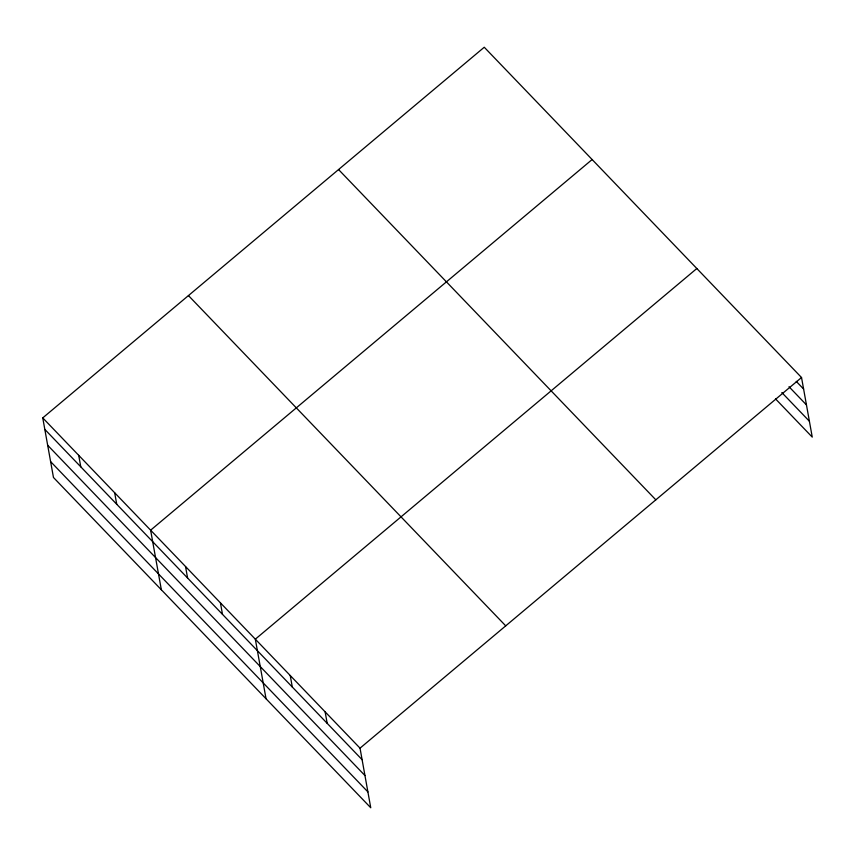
<?xml version="1.0" encoding="UTF-8"?>
<svg xmlns="http://www.w3.org/2000/svg" width="855" height="855" viewBox="0 0 855 855"><rect width="100%" height="100%" fill="white"/><g stroke="black" fill="none" stroke-linecap="round" stroke-linejoin="round"><path stroke-width="1.28" d="M42.75 417.892L360.03 748.168L370.749 807.761L53.47 477.485L42.75 417.892L484.251 47.239L801.53 377.515L812.25 437.108L775.517 398.868M592.13 159.532L150.619 530.186L161.349 589.779M696.825 268.523L255.324 639.177L266.044 698.77M360.03 748.168L801.53 377.515M796.251 381.383L803.604 389.025M789.005 386.727L806.457 404.896M781.844 392.563L809.396 421.237M338.559 169.557L655.828 499.833M188.442 295.574L505.722 625.849M44.823 429.402L362.093 759.678M47.677 445.273L364.957 775.549M50.616 461.615L367.896 791.901M325.124 711.841L327.198 723.351M290.23 675.514L292.292 687.025M220.43 602.85L222.492 614.36M185.524 566.512L187.598 578.033M114.666 492.758L116.74 504.268M78.703 455.32L80.776 466.83"/></g></svg>
